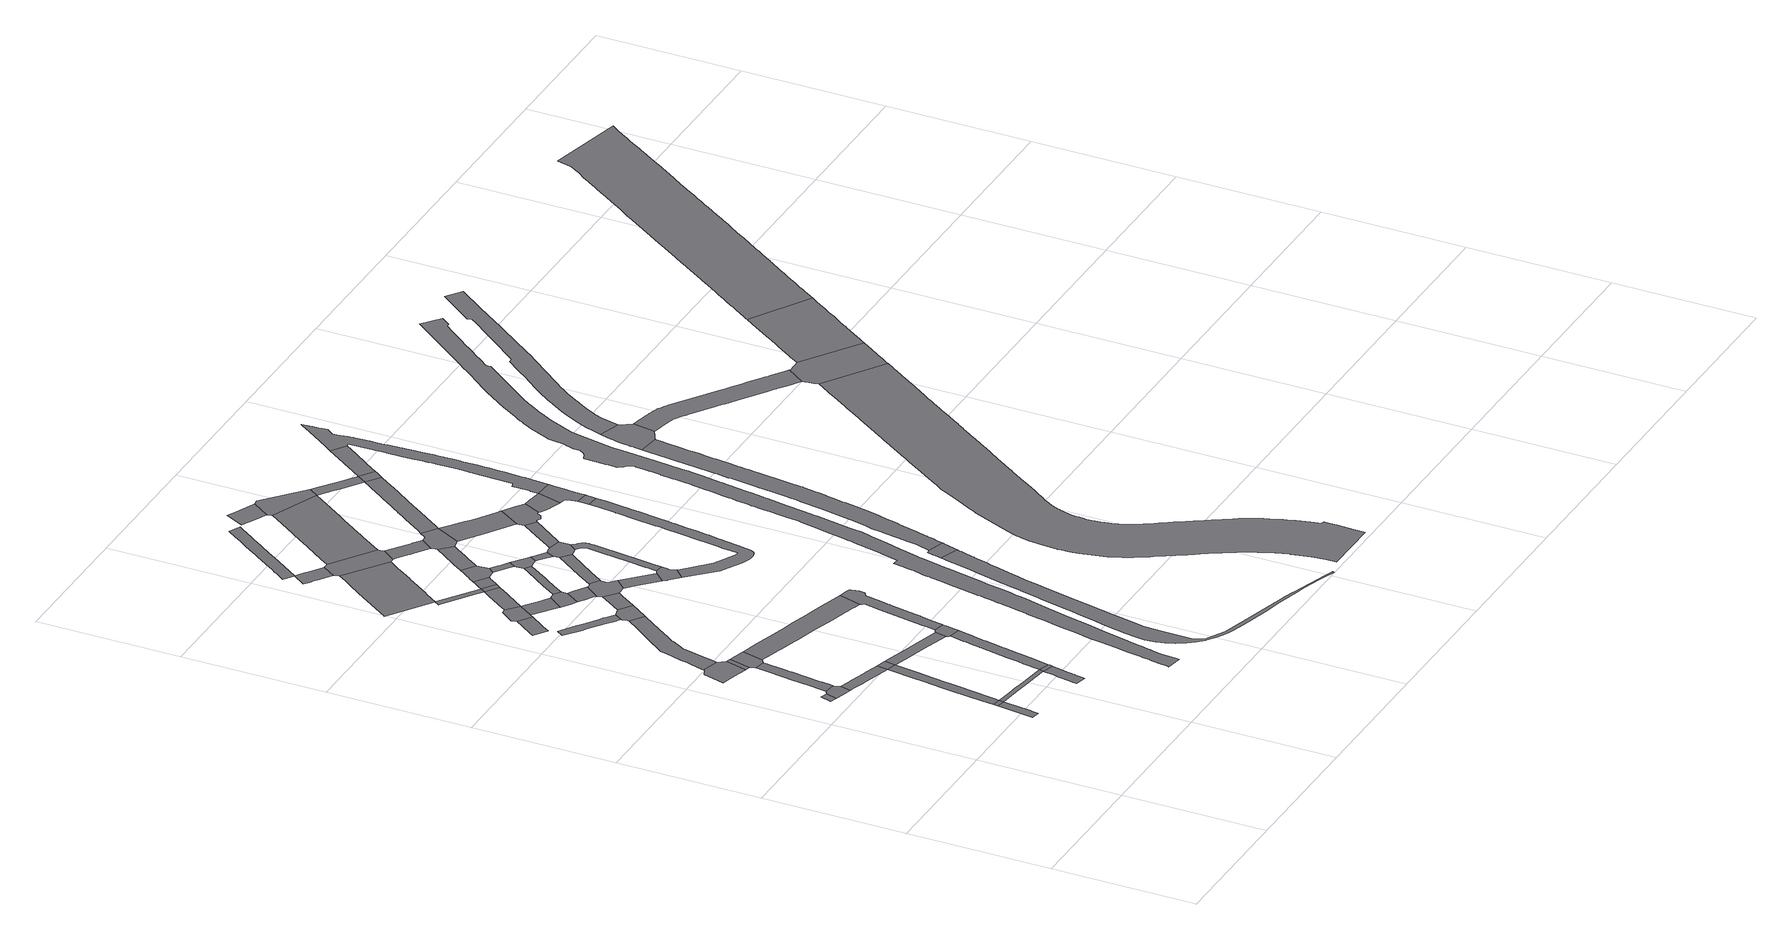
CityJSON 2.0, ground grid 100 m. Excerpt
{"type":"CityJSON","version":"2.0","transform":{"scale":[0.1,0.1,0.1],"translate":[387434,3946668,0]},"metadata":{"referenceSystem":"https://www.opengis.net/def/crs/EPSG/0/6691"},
"CityObjects":{
"road1":{"type":"Road","attributes":{"RoadStructureAttribute.sectionType":"1"},"geometry":[{"type":"MultiSurface","lod":"1","boundaries":[[[0,1,2,3,4]]]}]},
"road2":{"type":"Road","attributes":{"RoadStructureAttribute.sectionType":"1"},"geometry":[{"type":"MultiSurface","lod":"1","boundaries":[[[5,6,7,8,9,10,11,12,13]]]}]},
"road3":{"type":"Road","geometry":[{"type":"MultiSurface","lod":"1","boundaries":[[[14,4,3,15,16,17,18,19,20]]]}]},
"road4":{"type":"Road","geometry":[{"type":"MultiSurface","lod":"1","boundaries":[[[21,5,13,22]]]}]},
"road5":{"type":"Road","geometry":[{"type":"MultiSurface","lod":"1","boundaries":[[[23,24,25,26,27,28,29,30]]]}]},
"road6":{"type":"Road","attributes":{"RoadStructureAttribute.sectionType":"1"},"geometry":[{"type":"MultiSurface","lod":"1","boundaries":[[[31,32,33,34,35,36,37,38,39,40,41,42,14,20,43,44,45,46,47,48,49,50,51,52,53,54]]]}]},
"road7":{"type":"Road","attributes":{"RoadStructureAttribute.sectionType":"1"},"geometry":[{"type":"MultiSurface","lod":"1","boundaries":[[[55,56,57,58,59,60,17,16,61,62,63,64,65,66,67,68]]]}]},
"road8":{"type":"Road","attributes":{"RoadStructureAttribute.sectionType":"1"},"geometry":[{"type":"MultiSurface","lod":"1","boundaries":[[[67,69,70,71,72,73,74,75,76,21,22,77,78,79,80,81,82,83,84,85,86,87]]]}]},
"road9":{"type":"Road","attributes":{"RoadStructureAttribute.sectionType":"1"},"geometry":[{"type":"MultiSurface","lod":"1","boundaries":[[[88,29,28,89,90]]]}]},
"road10":{"type":"Road","attributes":{"RoadStructureAttribute.sectionType":"1"},"geometry":[{"type":"MultiSurface","lod":"1","boundaries":[[[91,92,93,94,95,22,13,96,97,98,99,100,101,102]]]}]},
"road11":{"type":"Road","geometry":[{"type":"MultiSurface","lod":"1","boundaries":[[[103,90,89,104,31,54,105,106]]]}]},
"road12":{"type":"Road","geometry":[{"type":"MultiSurface","lod":"1","boundaries":[[[107,68,67,87,108]]]}]},
"road13":{"type":"Road","attributes":{"RoadStructureAttribute.sectionType":"1"},"geometry":[{"type":"MultiSurface","lod":"1","boundaries":[[[101,109,110,111,112,113,114,115,116,117,118,119,120,121,122,123]]]}]},
"road14":{"type":"Road","attributes":{"RoadStructureAttribute.sectionType":"1"},"geometry":[{"type":"MultiSurface","lod":"1","boundaries":[[[124,125,126,127,128,129,130,131,132,133,134,23,30,135,136,137,138,139,140,141,142,143,144,145,146]]]}]},
"road15":{"type":"Road","geometry":[{"type":"MultiSurface","lod":"1","boundaries":[[[102,101,123,147,148]]]}]},
"road16":{"type":"Road","attributes":{"RoadStructureAttribute.sectionType":"1"},"geometry":[{"type":"MultiSurface","lod":"1","boundaries":[[[149,150,151,152,153,154,155,156,157]]]}]},
"road17":{"type":"Road","attributes":{"RoadStructureAttribute.sectionType":"1"},"geometry":[{"type":"MultiSurface","lod":"1","boundaries":[[[158,159,160,161,162,163,164,165,166,167,168,169,170,171,172]]]}]},
"road18":{"type":"Road","attributes":{"RoadStructureAttribute.sectionType":"1"},"geometry":[{"type":"MultiSurface","lod":"1","boundaries":[[[173,174,175,176,177,108,87,178,179,180,181,182,183,184]]]}]},
"road19":{"type":"Road","geometry":[{"type":"MultiSurface","lod":"1","boundaries":[[[185,186,187,188,149,157,189,190]]]}]},
"road20":{"type":"Road","attributes":{"RoadStructureAttribute.sectionType":"1"},"geometry":[{"type":"MultiSurface","lod":"1","boundaries":[[[191,192,193,194,195,196,197,198,199,200,201,202,203,102,148,204,205,206,207,208,209,210,211,212,213,214,215,216,217,218,219,220,221,222,223,224,225]]]}]},
"road21":{"type":"Road","attributes":{"RoadStructureAttribute.sectionType":"1"},"geometry":[{"type":"MultiSurface","lod":"1","boundaries":[[[226,227,228,229,230,231,232,233,234,235,236,237,106,105,238,239,240,241,242,243,244,245,246,247,248,249,250,251,252,253,254,255,256,257,258,259,260,261,262,263]]]}]},
"road22":{"type":"Road","attributes":{"RoadStructureAttribute.sectionType":"1"},"geometry":[{"type":"MultiSurface","lod":"1","boundaries":[[[264,265,266,267,190,189,268,269,270,271,272]]]}]},
"road23":{"type":"Road","geometry":[{"type":"MultiSurface","lod":"1","boundaries":[[[273,274,172,171,275,276,124,146,277,278]]]}]},
"road24":{"type":"Road","attributes":{"RoadStructureAttribute.sectionType":"1"},"geometry":[{"type":"MultiSurface","lod":"1","boundaries":[[[279,280,281,282,283,284,285]]]}]},
"road25":{"type":"Road","attributes":{"RoadStructureAttribute.sectionType":"1"},"geometry":[{"type":"MultiSurface","lod":"1","boundaries":[[[286,287,288,289,290,185,190,291,292,293]]]}]},
"road26":{"type":"Road","attributes":{"function":"2","RoadStructureAttribute.sectionType":"1"},"geometry":[{"type":"MultiSurface","lod":"1","boundaries":[[[294,295,296,297,298,299,300,301,280,302,303,304,305,306,307,308,309,310,311,312,313]]]}]},
"road27":{"type":"Road","geometry":[{"type":"MultiSurface","lod":"1","boundaries":[[[314,272,271,315,316,317,318,319]]]}]},
"road28":{"type":"Road","geometry":[{"type":"MultiSurface","lod":"1","boundaries":[[[320,321,322,184,183,323,191,225,324,325,326,327]]]}]},
"road29":{"type":"Road","attributes":{"RoadStructureAttribute.sectionType":"1"},"geometry":[{"type":"MultiSurface","lod":"1","boundaries":[[[328,329,273,278,330,331]]]}]},
"road30":{"type":"Road","attributes":{"RoadStructureAttribute.sectionType":"1"},"geometry":[{"type":"MultiSurface","lod":"1","boundaries":[[[332,333,334,335,336,337,338,339,340,341,342,343,344]]]}]},
"road31":{"type":"Road","geometry":[{"type":"MultiSurface","lod":"1","boundaries":[[[285,284,286,293,345]]]}]},
"road32":{"type":"Road","attributes":{"RoadStructureAttribute.sectionType":"1"},"geometry":[{"type":"MultiSurface","lod":"1","boundaries":[[[346,317,316,347,348,349,350]]]}]},
"road33":{"type":"Road","attributes":{"RoadStructureAttribute.sectionType":"1"},"geometry":[{"type":"MultiSurface","lod":"1","boundaries":[[[351,352,353,354,285,345,355,356,357]]]}]},
"road34":{"type":"Road","geometry":[{"type":"MultiSurface","lod":"1","boundaries":[[[358,359,360,350,349,328,331,361,362,363,364,365,366]]]}]},
"road35":{"type":"Road","attributes":{"RoadStructureAttribute.sectionType":"1"},"geometry":[{"type":"MultiSurface","lod":"1","boundaries":[[[367,368,369,370,371,372,373,374,375,376,377,378,379,380,381,382,383,384,385,386,387,388,389,390,391,392,393,394,395,396,397,398,399,400,401,402,403,404,263,262,405,406,407,408,409,410,411,412,413,320,327]]]}]},
"road36":{"type":"Road","attributes":{"RoadStructureAttribute.sectionType":"1"},"geometry":[{"type":"MultiSurface","lod":"1","boundaries":[[[414,415,416,417,418,314,319,419,420,421,422,423,424]]]}]},
"road37":{"type":"Road","geometry":[{"type":"MultiSurface","lod":"1","boundaries":[[[425,426,427,428,429,351,357,430,431,432]]]}]},
"road38":{"type":"Road","geometry":[{"type":"MultiSurface","lod":"1","boundaries":[[[433,344,343,434,294,313,435,436,437,438,439,440,441]]]}]},
"road39":{"type":"Road","attributes":{"RoadStructureAttribute.sectionType":"1"},"geometry":[{"type":"MultiSurface","lod":"1","boundaries":[[[442,443,444,445,446,447,448,449,450,451,452,453,454,455,456,336,457,458,459,460,461,462,463,464,465,466,467,468,469]]]}]},
"road40":{"type":"Road","attributes":{"RoadStructureAttribute.sectionType":"1"},"geometry":[{"type":"MultiSurface","lod":"1","boundaries":[[[470,471,362,361,472,473,474]]]}]},
"road41":{"type":"Road","attributes":{"RoadStructureAttribute.sectionType":"1"},"geometry":[{"type":"MultiSurface","lod":"1","boundaries":[[[475,476,477,478,431,430,479,480,481,482,483]]]}]},
"road42":{"type":"Road","attributes":{"RoadStructureAttribute.sectionType":"1"},"geometry":[{"type":"MultiSurface","lod":"1","boundaries":[[[484,485,486,358,366,487,488,489,490,491]]]}]},
"road43":{"type":"Road","geometry":[{"type":"MultiSurface","lod":"1","boundaries":[[[492,474,473,493,494,495,496,497,498,499,500]]]}]},
"road44":{"type":"Road","attributes":{"RoadStructureAttribute.sectionType":"1"},"geometry":[{"type":"MultiSurface","lod":"1","boundaries":[[[501,502,503,504,505,506,507,425,432,508,509,510,511,512,513]]]}]},
"road45":{"type":"Road","geometry":[{"type":"MultiSurface","lod":"1","boundaries":[[[514,483,482,414,424,515,516,517]]]}]},
"road46":{"type":"Road","attributes":{"RoadStructureAttribute.sectionType":"1"},"geometry":[{"type":"MultiSurface","lod":"1","boundaries":[[[518,519,520,521,522,523,438,437,524,525,526,527,528,529,530]]]}]},
"road47":{"type":"Road","attributes":{"RoadStructureAttribute.sectionType":"1"},"geometry":[{"type":"MultiSurface","lod":"1","boundaries":[[[531,532,517,516,533,534,535,536,537]]]}]},
"road48":{"type":"Road","attributes":{"RoadStructureAttribute.sectionType":"1"},"geometry":[{"type":"MultiSurface","lod":"1","boundaries":[[[538,539,540,541,542,543,544,545,546,547,548,549,550,551,552,553,554,555,556,557,558,559,560,561,492,500]]]}]},
"road49":{"type":"Road","geometry":[{"type":"MultiSurface","lod":"1","boundaries":[[[562,563,537,536,484,491,564,554,553,565,566]]]}]},
"road50":{"type":"Road","attributes":{"function":"2","RoadStructureAttribute.sectionType":"1"},"geometry":[{"type":"MultiSurface","lod":"1","boundaries":[[[567,568,569,570,571,572,573,574,441,440,575,576,577,578,579,580,581,582,583]]]}]},
"road51":{"type":"Road","geometry":[{"type":"MultiSurface","lod":"1","boundaries":[[[584,585,586,530,529,587,588,501,513,589,590]]]}]},
"road52":{"type":"Road","attributes":{"RoadStructureAttribute.sectionType":"1"},"geometry":[{"type":"MultiSurface","lod":"1","boundaries":[[[591,592,593,594,595,596,597,598,599,600,601,602]]]}]},
"road53":{"type":"Road","attributes":{"RoadStructureAttribute.sectionType":"1"},"geometry":[{"type":"MultiSurface","lod":"1","boundaries":[[[603,604,605,606,607,608,562,566,609,610,611,612]]]}]},
"road54":{"type":"Road","attributes":{"RoadStructureAttribute.sectionType":"1"},"geometry":[{"type":"MultiSurface","lod":"1","boundaries":[[[613,614,615,616,617,618,619,620,621,622,623,624,625,626,627,628,629,630,631,632,633,634,635,636,637,638,497,496,639,640,641,642,643,644,645,646,647,648,649,650,651,652,653,654,655,656,657,658,659,660,661,662,663,664,665,666,667,668,669,670,671,672,673,674,675,676,677,678]]]}]},
"road55":{"type":"Road","attributes":{"function":"3","RoadStructureAttribute.sectionType":"1"},"geometry":[{"type":"MultiSurface","lod":"1","boundaries":[[[679,680,681,682,683,684,685,686,687,688,689,690,691,692,693,694,695,696,697,698,699,700,701,702,703,704,705,706,707,708,709,710,711,712,713,714,715,716,717,718,719,720,721,722,723,724,725,726,727,728,729,730,731,732,733,734,735,736,737,738,739,740,741,742,743,744,745,746,747,748,749,750,751,752,753,754,755,756,757,758,759,760,761,762,763,764,765,766,767,768,769,770,771,772,773,774,775,776,777,778]]]}]},
"road56":{"type":"Road","attributes":{"RoadStructureAttribute.sectionType":"1"},"geometry":[{"type":"MultiSurface","lod":"1","boundaries":[[[779,780,781,782,783,784,785,590,589,786,787,788,789,790,791]]]}]},
"road57":{"type":"Road","geometry":[{"type":"MultiSurface","lod":"1","boundaries":[[[792,793,602,601,794,567,583,795]]]}]},
"road58":{"type":"Road","attributes":{"function":"3","RoadStructureAttribute.sectionType":"1"},"geometry":[{"type":"MultiSurface","lod":"1","boundaries":[[[796,797,798,799,800,679,778,801,802,803,804,805]]]}]},
"road59":{"type":"Road","attributes":{"RoadStructureAttribute.sectionType":"1"},"geometry":[{"type":"MultiSurface","lod":"1","boundaries":[[[806,807,808,809,810,811,812,813,814,815,816,817,818,819,820,821,584,590,822,823,824,825,826,827,828,829,830,831,832]]]}]},
"road60":{"type":"Road","geometry":[{"type":"MultiSurface","lod":"1","boundaries":[[[833,834,835,791,790,603,612,836,837,838,839,840,841,842,843]]]}]},
"road61":{"type":"Road","attributes":{"RoadStructureAttribute.sectionType":"1"},"geometry":[{"type":"MultiSurface","lod":"1","boundaries":[[[844,845,843,842,846,847,848,849,850,851,852,853,854]]]}]},
"road62":{"type":"Road","attributes":{"RoadStructureAttribute.sectionType":"1"},"geometry":[{"type":"MultiSurface","lod":"1","boundaries":[[[855,856,857,858,859,860,861,862,795,583,863,864,865,866,867,868,869,806,870]]]}]},
"road63":{"type":"Road","attributes":{"RoadStructureAttribute.sectionType":"7"},"geometry":[{"type":"MultiSurface","lod":"1","boundaries":[[[871,872,873,874,613,678,875,876,877]]]}]},
"road64":{"type":"Road","geometry":[{"type":"MultiSurface","lod":"1","boundaries":[[[854,853,878,879,880,881,871,877,882,883,884,885,886,887,888]]]}]},
"road65":{"type":"Road","geometry":[{"type":"MultiSurface","lod":"1","boundaries":[[[870,806,832,889,890]]]}]},
"road66":{"type":"Road","attributes":{"RoadStructureAttribute.sectionType":"1"},"geometry":[{"type":"MultiSurface","lod":"1","boundaries":[[[891,892,893,894,895,896,897,870,890,898,899,900,901]]]}]},
"road67":{"type":"Road","attributes":{"function":"3","RoadStructureAttribute.sectionType":"1"},"geometry":[{"type":"MultiSurface","lod":"1","boundaries":[[[902,903,904,905,906,907,908,909,910,911,912,913,914,915,916,917,918,919,920,921,922,923,924,925,926,927,928,929,930,931,932,933,934,935,936,937,938,796,805,939,940,941,942,943,944,945,946,947,948,949,950,951,952,953,954,955,956,957,958,959,960,961,962,963,964,965,966,967,968,969,970,971,972,973,974,975,976,977,978,979,980,981,982,983,984,985,986,987,988,989,990,991,992,993,994,995,996]]]}]},
"road68":{"type":"Road","geometry":[{"type":"MultiSurface","lod":"1","boundaries":[[[997,998,999,1000,1001,1002,1003,1004,1005,1006,1007,1008,1009,1010,1011,1012,1013,1014,1015,1016,1017,1018,1019,1020,1021,1022,1023,1024,1025,1026,1027,1028,1029,1030,1031,1032,1033,1034,1035,1036,1037,1038,1039,1040,1041,1042,1043,1044,1045,1046,1047,1048,1049,1050,1051,1052,1053,1054,1055,1056,1057,1058,1059,891,901,1060,1061,1062,1063,1064,1065,1066,1067,1068,1069,1070,1071,1072,1073,1074,1075,1076,1077,1078,1079,1080,1081,1082,1083,1084,1085,1086,1087,1088,1089,1090,1091,1092,1093,854,888]]]}]},
"road69":{"type":"Road","geometry":[{"type":"MultiSurface","lod":"1","boundaries":[[[1094,1095,1096,1097,1098,1099,1100,1101,1102,1103,1104,1105,1106,1107,1108,1109,1110,1111,1112,1113,1114,1115,1116,1117,1118,1119,1120,1121,1122,1123,1124,1125,1126,1127,1128,1129,1130,1131,1132,1133,1134,1135,1136,1137,1138,1139,1140,1141,1142,1143,1144,1145,1146,1147,1148,1149,1150,1151,1152,1153,1154,1155,1156,1157,1158,1159,1160,1161,1162,1163,1164,1165,1166,1167,1168,1169,1170,1171,1172,1173,1174,1175,1176,1177,1178,1179,1180,1181,1182,1183,1184,1185,1186,1187,1188,1189,1190,1191,1192,1193,1194,1195,1196,1197,1198,1199,1200,1201,1202,1203,1204,1205,1206,1207,1208,1209,1210,1211,1212,1213,1214,1215,1216,1217,1218,1219,1220,1221,1222,1223,1224,1225,1226,1227,1228,1229,1230,1231,1232,1233,1234,1235,1236,1237,1238,1239,1240,1241,1242,1243,1244,1245,1246,1247,1248,1249,1250,1251,1252,1253,1254,1255,1256,1257,1258,1259,1260,1261,1262,1263,1264,1265,1266,1267,1268,1269,1270,1271,1272,1273,1274,1275,1276,1277,1278,1279,1280,1281,1282,1283,1284,1285,1286,1287,1288,1289,1290,1291,1292,1293,1294,1295,1296,1297,1298,1299,1300,1301,1302,1303,1304,1305,1306,1307,1308,1309,1310,1311,1312,1313,1314,1315,1316,1317,1318,1319,1320,1321,1322,1323,1324,1325,1326,1327,1328,1329,1330,1331,1332,1333,1334,1335,1336,1337,1338,1339,1340,1341,1342,1343,1344,1345,1346,1347,1348,1349,1350,1351,1352,1353,1354,1355,1356,1357,1358,1359,1360,1361,1362,1363,1364,1365,1366,1367,1368,1369,1370,1371,1372,1373,1374,1375,1376,1377,1378,1379,1380,1381,1382]]]}]},
"road70":{"type":"Road","attributes":{"function":"1"},"geometry":[{"type":"MultiSurface","lod":"1","boundaries":[[[1383,1384,1385,1386,1387,1388,1389,1390,1391,1392,1393,1394,1395,1396,1397,1398,1399,1400,1401,1402,1403,1404,1405,1406,1407,1408,1409,1410,1411,1412,1413,1414,1415,1416,1417,1418,1419,1420,1421,1422,1423,1424,1425,1426,1427,1428,1429,1430,1431,1432,1433,1434,1435,1436,1437,1438,1439,1440,1441,1442,1443,1444,1445,1446,1447,1448,1449,1450,1451,1452,1453,1454,1455,1456,1457,1458,1459,1460,1461,1462,1463,1464,1465,1466,1467,1468,1469,1470,1471,1472,1473,1474,1475,1476,1477,1478,1479,1480,1481,1482,1483,1484,1485,1486,1487,1488,1489,1490,1491,1492,1493,1494,1495,1496,1497,1498,1499,1500,1501,1502,1503,1504,1505,1506,1507,1508,1509,1510,1511,1512,1513,1514,1515,1516,1517,1518,1519,1520,1521,1522,1523,1524,1525,1526,1527,1528,1529,1530,1531,1532,1533,1534,1535,1536,1537,1538,1539,1540,1541,1542,1543,1544,1545,1546,1547,1548,1549,1550,1551,1552,1553,1554,1555,1556,1557,1558,1559,1560,1561,1562,1563,1564,1565,1566,1567,1568,1569,1570,1571,1572,1573,1574,1575,1576,1577,1578,1579,1580,1581,1582,1583,1584,1585,1586,1587,1588,1589,1590,1591,1592,1593,1594,1595,1596,1597,1598,1599,1600,1601,1602,1603,1604,1605,1606,1607]]]}]},
"road71":{"type":"Road","geometry":[{"type":"MultiSurface","lod":"1","boundaries":[[[1608,1609,1610,1611,1612,1613,1614,1615,1616,1617,902,996,1618,1619,1620,1621,1622,1623,1624]]]}]},
"road72":{"type":"Road","attributes":{"RoadStructureAttribute.sectionType":"1"},"geometry":[{"type":"MultiSurface","lod":"1","boundaries":[[[1625,1626,1627,1628,1629,1630,1631,1632,1633,1634,1635,1636,1637,1638,1639,1640,1641,1642,1643,1644,1645,1646,1647,1648,1649,1650,1651,1652,1653,1654,1655,1656,1657,1622,1621,1658,1659,1660,1661,1662,1663,1664,1665,1666,1667,1668,1669,1670,1671,1672,1673,1674,1675,1676,1677,1678,1679,1680,1681,1682,1683,1684,1685,1686,1687,1688,1689,1690,1691]]]}]},
"road73":{"type":"Road","attributes":{"function":"3","RoadStructureAttribute.sectionType":"1"},"geometry":[{"type":"MultiSurface","lod":"1","boundaries":[[[1692,1693,1694,1695,1696,1697,1698,1699,1700,1701,1702,1703,1704,1705,1706,1707,1708,1709,1710,1711,1712,1713,1714,1715,1716,1717,1718,1719,1720,1721,1722,1723,1724,1725,1726,1727,1728,1729,1730,1731,1732,1733,1608,1624,1734,1735,1736,1737,1738,1739,1740,1741,1742,1743,1744,1745,1746,1747,1748,1749,1750,1751,1752,1753,1754,1755,1756,1757,1758,1759,1760,1761,1762,1763,1764,1765,1766,1767]]]}]},
"road74":{"type":"Road","geometry":[{"type":"MultiSurface","lod":"1","boundaries":[[[1768,1769,1770,1691,1690,1771,1772,1773,1774,1383,1607,1775,1776,1777,1778,1779,1780,1781,1782,1783,1784,1785,1786,1787]]]}]},
"road75":{"type":"Road","attributes":{"function":"1"},"geometry":[{"type":"MultiSurface","lod":"1","boundaries":[[[1788,1789,1790,1791,1792,1793,1794,1795,1796,1797,1798,1799,1800,1801,1787,1786,1802,1803,1804,1805,1806,1807,1808,1809,1810,1811,1812,1813,1814,1815,1816,1817,1818,1819,1820,1821,1822,1823,1824]]]}]},
"road76":{"type":"Road","attributes":{"function":"1"},"geometry":[{"type":"MultiSurface","lod":"1","boundaries":[[[1825,1826,1827,1828,1829,1830,1831,1832,1833,1834,1835,1836,1837,1838,1839,1840,1841,1842,1843,1844,1845,1846,1847,1848,1849,1850,1851,1852,1853,1854,1855,1856,1857,1858,1859,1860,1861,1862,1863,1864,1865,1866,1867,1868,1869,1870,1871,1872,1873,1788,1824,1874,1875,1876,1877,1878,1879,1880,1881,1882,1883,1884,1885,1886,1887,1888,1889,1890,1891,1892,1893,1894,1895,1896,1897,1898,1899,1900,1901,1902,1903,1904,1905,1906,1907,1908,1909,1910,1911,1912,1913,1914,1915,1916,1917,1918,1919,1920,1921,1922,1923,1924,1925,1926,1927,1928,1929,1930,1931,1932,1933,1934,1935,1936,1937,1938,1939,1940,1941,1942,1943,1944,1945,1946,1947,1948,1949,1950]]]}]}
},
"vertices":[
[333,2191,0],[285,2205,0],[262,2128,0],[312,2114,0],[334,2191,0],
[662,1167,0],[645,1035,0],[630,915,0],[690,907,0],[696,951,0],[698,964,0],[704,1010,0],[707,1035,0],[725,1161,0],
[362,2208,0],[367,2098,0],[435,2079,0],[457,2154,0],[453,2160,0],[439,2180,0],[441,2198,0],
[666,1200,0],[729,1192,0],
[269,3008,0],[267,3000,0],[218,2979,0],[178,2830,0],[285,2801,0],[384,2775,0],[424,2925,0],[389,2976,0],
[432,2726,0],[429,2698,0],[424,2665,0],[404,2514,0],[398,2473,0],[396,2453,0],[391,2417,0],[376,2312,0],[370,2271,0],[368,2251,0],[366,2237,0],[363,2215,0],[445,2226,0],[452,2283,0],[453,2290,0],[468,2408,0],[481,2504,0],[482,2514,0],[485,2539,0],[493,2595,0],[503,2675,0],[504,2684,0],[506,2697,0],[508,2715,0],
[750,2068,0],[692,2085,0],[654,2096,0],[617,2107,0],[550,2127,0],[522,2135,0],[473,2068,0],[490,2063,0],[540,2048,0],[549,2045,0],[556,2043,0],[579,2036,0],[768,1980,0],[778,2059,0],
[762,1937,0],[745,1807,0],[731,1694,0],[728,1674,0],[711,1545,0],[686,1355,0],[680,1309,0],[677,1285,0],[737,1245,0],[745,1300,0],[753,1354,0],[777,1525,0],[792,1629,0],[793,1636,0],[802,1693,0],[802,1695,0],[817,1797,0],[823,1842,0],[841,1965,0],
[439,2921,0],[417,2766,0],[458,2916,0],
[1150,1136,0],[1001,1155,0],[959,1160,0],[914,1167,0],[839,1177,0],[839,1146,0],[910,1136,0],[933,1133,0],[979,1127,0],[1152,1104,0],[1170,1102,0],[1179,1132,0],
[559,2889,0],[434,2737,0],[537,2735,0],[577,2884,0],
[849,2039,0],[854,2038,0],
[1155,1021,0],[1149,990,0],[1133,901,0],[1128,875,0],[1123,848,0],[1201,832,0],[1204,849,0],[1207,863,0],[1211,885,0],[1216,908,0],[1216,909,0],[1217,915,0],[1232,988,0],[1237,1015,0],[1249,1074,0],
[612,3686,0],[588,3654,0],[568,3628,0],[463,3487,0],[359,3348,0],[343,3289,0],[336,3262,0],[316,3185,0],[304,3140,0],[296,3108,0],[272,3020,0],[398,3018,0],[412,3082,0],[441,3211,0],[446,3234,0],[470,3277,0],[499,3330,0],[504,3341,0],[516,3357,0],[539,3389,0],[566,3427,0],[642,3536,0],[703,3621,0],
[1254,1100,0],[1255,1106,0],
[301,4310,0],[262,4253,0],[210,4178,0],[190,4150,0],[280,4087,0],[319,4142,0],[353,4190,0],[370,4216,0],[392,4246,0],
[576,3842,0],[571,3846,0],[548,3861,0],[456,3925,0],[421,3949,0],[418,3951,0],[319,4019,0],[302,4031,0],[267,3983,0],[382,3898,0],[403,3883,0],[509,3807,0],[570,3763,0],[602,3740,0],[643,3795,0],
[1172,1949,0],[1144,1957,0],[1096,1970,0],[992,1999,0],[873,2033,0],[848,1962,0],[971,1926,0],[1038,1907,0],[1139,1877,0],[1197,1860,0],[1295,1831,0],[1307,1911,0],
[396,4441,0],[364,4438,0],[362,4439,0],[294,4346,0],[409,4271,0],[480,4371,0],
[1308,1808,0],[1288,1706,0],[1285,1688,0],[1274,1635,0],[1266,1591,0],[1265,1588,0],[1265,1587,0],[1265,1585,0],[1262,1571,0],[1224,1373,0],[1220,1349,0],[1209,1293,0],[1201,1251,0],[1266,1161,0],[1276,1212,0],[1282,1240,0],[1294,1304,0],[1296,1311,0],[1301,1336,0],[1305,1357,0],[1306,1365,0],[1322,1445,0],[1323,1447,0],[1334,1504,0],[1341,1536,0],[1351,1586,0],[1353,1601,0],[1357,1620,0],[1369,1679,0],[1372,1693,0],[1379,1733,0],[1380,1739,0],[1381,1745,0],[1384,1755,0],[1391,1792,0],
[1407,2659,0],[1393,2663,0],[1377,2668,0],[1325,2681,0],[1218,2711,0],[1193,2717,0],[1157,2727,0],[1036,2760,0],[945,2784,0],[858,2808,0],[777,2830,0],[704,2849,0],[557,2729,0],[582,2722,0],[656,2701,0],[679,2695,0],[714,2685,0],[808,2658,0],[822,2654,0],[856,2644,0],[971,2612,0],[994,2605,0],[1048,2590,0],[1049,2589,0],[1063,2585,0],[1148,2561,0],[1155,2559,0],[1172,2554,0],[1240,2535,0],[1259,2530,0],[1285,2522,0],[1292,2521,0],[1304,2517,0],[1349,2504,0],[1371,2498,0],[1392,2492,0],[1417,2485,0],[1463,2644,0],
[576,4301,0],[541,4326,0],[509,4350,0],[499,4357,0],[434,4252,0],[443,4245,0],[559,4156,0],[574,4146,0],[652,4246,0],
[703,3811,0],[671,3802,0],[603,3732,0],[610,3696,0],[754,3694,0],[792,3748,0],
[304,4868,0],[298,4872,0],[275,4839,0],[282,4834,0],[508,4677,0],[542,4653,0],[565,4686,0],
[543,4652,0],[533,4639,0],[505,4599,0],[445,4514,0],[438,4503,0],[566,4496,0],[579,4513,0],[632,4588,0],
[328,5545,0],[287,5486,0],[282,5479,0],[246,5429,0],[196,5357,0],[188,5346,0],[3,5082,0],[2,5080,0],[300,4874,0],[360,4960,0],[364,4967,0],[369,4974,0],[485,5139,0],[486,5141,0],[536,5213,0],[570,5261,0],[591,5291,0],[597,5300,0],[616,5327,0],[622,5335,0],
[699,4254,0],[647,4098,0],[680,4077,0],[748,4181,0],[747,4208,0],[746,4222,0],
[1337,1927,0],[1331,1923,0],[1325,1921,0],[1304,1814,0],[1399,1836,0],[1401,1844,0],[1409,1886,0],[1414,1912,0],
[807,3964,0],[761,3896,0],[871,3859,0],[896,3894,0],
[361,5691,0],[291,5741,0],[277,5751,0],[243,5775,0],[209,5800,0],[140,5706,0],[177,5681,0],[186,5674,0],[192,5670,0],[200,5665,0],[237,5640,0],[317,5585,0],[380,5678,0],
[656,4621,0],
[792,4153,0],[725,4047,0],[777,4014,0],[796,4001,0],[874,4102,0],
[621,4765,0],[605,4742,0],[581,4708,0],[569,4691,0],[693,4675,0],[695,4677,0],[712,4701,0],
[910,4108,0],[903,4099,0],[882,4097,0],[956,3896,0],[1026,3967,0],[982,4011,0],[976,4017,0],[979,4059,0],[980,4066,0],
[1416,1919,0],[1420,1941,0],[1436,2022,0],[1442,2051,0],[1449,2081,0],[1450,2087,0],[1455,2118,0],[1457,2129,0],[1490,2306,0],[1492,2319,0],[1493,2324,0],[1494,2327,0],[1497,2341,0],[1508,2400,0],[1510,2412,0],[1518,2451,0],[1519,2459,0],[1520,2462,0],[1526,2493,0],[1529,2498,0],[1531,2501,0],[1537,2507,0],[1544,2511,0],[1551,2515,0],[1555,2516,0],[1557,2516,0],[1560,2517,0],[1562,2560,0],[1562,2564,0],[1562,2566,0],[1560,2571,0],[1559,2573,0],[1557,2584,0],[1556,2590,0],[1550,2614,0],[1548,2621,0],[1530,2626,0],[1520,2629,0],[1424,2473,0],[1431,2460,0],[1422,2408,0],[1413,2354,0],[1396,2260,0],[1355,2033,0],[1354,2024,0],[1349,1994,0],[1338,1934,0],
[910,4554,0],[878,4509,0],[822,4429,0],[769,4354,0],[726,4293,0],[772,4260,0],[800,4301,0],[836,4353,0],[867,4397,0],[877,4412,0],[954,4523,0],
[714,4897,0],[691,4864,0],[667,4829,0],[657,4815,0],[652,4808,0],[778,4707,0],[816,4749,0],[805,4834,0],
[383,5678,0],[322,5569,0],[626,5336,0],[644,5337,0],[656,5338,0],[724,5431,0],[722,5443,0],[719,5472,0],[421,5677,0],
[524,6403,0],[479,6337,0],[441,6282,0],[404,6229,0],[376,6189,0],[334,6128,0],[320,6107,0],[292,6067,0],[259,6020,0],[217,5959,0],[216,5957,0],[195,5928,0],[190,5921,0],[184,5912,0],[137,5846,0],[286,5911,0],[316,5955,0],[361,6018,0],[361,6019,0],[368,6029,0],[397,6070,0],[446,6141,0],[459,6161,0],[463,6165,0],[513,6237,0],[558,6302,0],[581,6336,0],[600,6364,0],
[1170,3825,0],[1081,3913,0],[1011,3841,0],[1140,3714,0],[1211,3785,0],
[924,4672,0],[897,4691,0],[881,4703,0],[865,4714,0],[828,4673,0],[860,4651,0],[880,4637,0],[903,4621,0],[935,4665,0],
[1127,4414,0],[1082,4350,0],[982,4210,0],[1049,4162,0],[1176,4338,0],[1184,4349,0],[1187,4353,0],[1191,4359,0],
[1238,3800,0],[1165,3689,0],[1167,3687,0],[1169,3686,0],[1232,3623,0],[1302,3694,0],[1289,3742,0],[1291,3755,0],[1295,3793,0],
[886,5140,0],[834,5067,0],[822,5050,0],[785,4999,0],[784,4997,0],[758,4959,0],[746,4941,0],[815,4848,0],[867,4922,0],[884,4946,0],[924,5003,0],[930,5012,0],[966,5062,0],
[1037,4591,0],[957,4526,0],[1022,4534,0],[1055,4579,0],
[888,5313,0],[877,5321,0],[865,5329,0],[854,5337,0],[842,5346,0],[823,5359,0],[679,5322,0],[733,5285,0],[758,5268,0],[784,5250,0],[837,5213,0],[878,5185,0],[946,5271,0],
[1078,4562,0],[1066,4571,0],[1033,4525,0],[1038,4521,0],[1053,4509,0],[1119,4457,0],[1148,4512,0],
[1299,3825,0],[1305,3866,0],[1306,3874,0],[1322,4007,0],[1328,4052,0],[1357,4289,0],[1360,4319,0],[1360,4324,0],[1356,4347,0],[1355,4351,0],[1352,4357,0],[1345,4368,0],[1330,4384,0],[1323,4391,0],[1303,4413,0],[1297,4420,0],[1258,4372,0],[1289,4344,0],[1300,4324,0],[1303,4303,0],[1290,4204,0],[1265,4008,0],[1249,3881,0],[1248,3873,0],
[1208,4521,0],[1178,4517,0],[1213,4363,0],[1297,4427,0],[1296,4504,0],
[817,6242,0],[714,6095,0],[668,6029,0],[658,6015,0],[595,5926,0],[562,5879,0],[463,5737,0],[421,5678,0],[800,5592,0],[824,5626,0],[843,5654,0],[856,5673,0],[893,5725,0],[962,5823,0],[989,5862,0],[1092,6010,0],[1159,6105,0],
[1020,5320,0],[987,5274,0],[952,5271,0],[886,5152,0],[888,5143,0],[1026,5074,0],[1120,5249,0],
[888,6408,0],[733,6479,0],[731,6480,0],[713,6488,0],[694,6499,0],[627,6365,0],[654,6353,0],[671,6345,0],[693,6334,0],[772,6296,0],[806,6280,0],[896,6404,0],
[1386,4782,0],[1378,4771,0],[1307,4667,0],[1275,4620,0],[1256,4591,0],[1223,4544,0],[1316,4530,0],[1352,4580,0],[1414,4666,0],[1460,4729,0],
[1792,4531,0],[1787,4458,0],[1773,4345,0],[1773,4342,0],[1773,4340,0],[1772,4332,0],[1756,4203,0],[1737,4046,0],[1733,4014,0],[1727,3965,0],[1714,3874,0],[1703,3796,0],[1702,3790,0],[1701,3779,0],[1680,3630,0],[1675,3597,0],[1670,3549,0],[1663,3487,0],[1659,3442,0],[1628,3442,0],[1618,3448,0],[1521,3500,0],[1472,3526,0],[1467,3532,0],[1394,3603,0],[1309,3687,0],[1327,3529,0],[1412,3445,0],[1465,3416,0],[1558,3366,0],[1572,3359,0],[1580,3354,0],[1581,3354,0],[1599,3349,0],[1618,3345,0],[1637,3342,0],[1657,3341,0],[1676,3343,0],[1693,3349,0],[1695,3349,0],[1710,3362,0],[1719,3380,0],[1724,3399,0],[1730,3432,0],[1732,3442,0],[1751,3557,0],[1755,3580,0],[1757,3597,0],[1764,3636,0],[1775,3701,0],[1775,3705,0],[1779,3729,0],[1781,3746,0],[1787,3790,0],[1797,3863,0],[1810,3955,0],[1811,3960,0],[1811,3962,0],[1817,4001,0],[1829,4090,0],[1845,4211,0],[1854,4281,0],[1855,4289,0],[1864,4359,0],[1876,4459,0],[1881,4525,0],
[2149,2279,0],[2134,2215,0],[2126,2183,0],[2101,2076,0],[2073,1958,0],[2068,1938,0],[2047,1846,0],[2038,1809,0],[2035,1799,0],[2003,1661,0],[2002,1659,0],[2002,1657,0],[1969,1520,0],[1963,1494,0],[1922,1321,0],[1908,1260,0],[1896,1208,0],[1863,1070,0],[1851,1021,0],[1826,913,0],[1809,843,0],[1796,768,0],[1795,734,0],[1793,702,0],[1795,682,0],[1800,630,0],[1800,626,0],[1807,596,0],[1812,571,0],[1836,512,0],[1868,451,0],[1907,402,0],[1951,360,0],[1957,354,0],[2019,309,0],[2020,309,0],[2078,281,0],[2095,273,0],[2128,261,0],[2190,240,0],[2300,212,0],[2427,180,0],[2539,152,0],[2568,145,0],[2726,105,0],[2801,86,0],[2931,46,0],[3014,17,0],[3021,15,0],[3025,13,0],[3042,8,0],[3050,4,0],[3054,15,0],[3025,25,0],[3014,28,0],[2997,34,0],[2726,124,0],[2715,128,0],[2653,148,0],[2590,165,0],[2427,208,0],[2322,236,0],[2128,288,0],[2096,297,0],[2090,300,0],[1983,360,0],[1965,369,0],[1928,438,0],[1929,506,0],[1932,647,0],[1935,779,0],[1954,866,0],[1987,1019,0],[1991,1039,0],[2018,1164,0],[2048,1302,0],[2077,1435,0],[2092,1507,0],[2107,1572,0],[2117,1618,0],[2125,1658,0],[2126,1659,0],[2129,1671,0],[2139,1708,0],[2146,1735,0],[2153,1759,0],[2161,1789,0],[2174,1836,0],[2181,1864,0],[2195,1914,0],[2209,1964,0],[2219,2002,0],[2235,2060,0],[2243,2091,0],[2246,2100,0],[2250,2116,0],[2266,2174,0],[2273,2200,0],[2277,2217,0],[2281,2231,0],
[1456,5005,0],[1317,5095,0],[1314,5097,0],[1294,5113,0],[1269,5133,0],[1246,5151,0],[1187,5197,0],[1121,5009,0],[1161,4982,0],[1164,4980,0],[1184,4967,0],[1381,4833,0],[1481,4989,0],
[936,6411,0],[901,6405,0],[816,6245,0],[1205,6171,0],
[2201,2386,0],[2174,2384,0],[2163,2339,0],[2160,2326,0],[2152,2291,0],[2285,2230,0],[2305,2301,0],[2309,2317,0],[2312,2328,0],[2318,2348,0],
[1436,5907,0],[1400,5856,0],[1388,5839,0],[1321,5743,0],[1320,5741,0],[1319,5741,0],[1301,5715,0],[1267,5668,0],[1242,5633,0],[1223,5605,0],[1192,5562,0],[1191,5561,0],[1161,5518,0],[1135,5483,0],[1099,5431,0],[1041,5350,0],[1128,5258,0],[1188,5344,0],[1190,5347,0],[1196,5356,0],[1217,5385,0],[1341,5562,0],[1414,5666,0],[1471,5747,0],[1493,5779,0],[1499,5787,0],[1535,5838,0],
[1583,4923,0],[1572,4931,0],[1484,4987,0],[1470,4743,0],[1481,4736,0],[1500,4724,0],[1519,4733,0],[1534,4741,0],[1556,4776,0],[1567,4770,0],[1629,4894,0],
[1734,4880,0],[1676,4888,0],[1581,4763,0],[1618,4745,0],[1652,4731,0],[1658,4729,0],[1664,4726,0],[1673,4723,0],[1681,4720,0],[1734,4705,0],[1782,4874,0],
[1473,5980,0],[1437,6006,0],[1421,6017,0],[1358,6062,0],[1311,6095,0],[1292,6109,0],[1279,6118,0],[1257,6134,0],[1188,6085,0],[1197,6078,0],[1233,6053,0],[1236,6050,0],[1297,6007,0],[1317,5993,0],[1419,5920,0],[1482,5973,0],
[1798,4609,0],[1795,4567,0],[1795,4559,0],[1794,4556,0],[1884,4569,0],[1885,4583,0],[1886,4603,0],
[1762,4697,0],[1775,4693,0],[1781,4691,0],[1789,4651,0],[1889,4646,0],[1890,4660,0],[1891,4675,0],[1896,4733,0],[1897,4755,0],[1902,4821,0],[1905,4865,0],
[1568,5886,0],[1581,5904,0],
[1690,6268,0],[1628,6180,0],[1549,6068,0],[1529,6039,0],[1505,6005,0],[1500,5998,0],[1496,5992,0],[1647,5999,0],[1651,6003,0],[1726,6110,0],[1789,6198,0],
[2541,4529,0],[2534,4472,0],[2518,4333,0],[2512,4289,0],[2502,4198,0],[2500,4189,0],[2496,4150,0],[2477,3993,0],[2477,3991,0],[2476,3988,0],[2465,3897,0],[2463,3874,0],[2447,3741,0],[2440,3687,0],[2439,3679,0],[2435,3641,0],[2425,3562,0],[2413,3462,0],[2412,3454,0],[2402,3397,0],[2395,3360,0],[2368,3207,0],[2352,3117,0],[2329,2995,0],[2322,2954,0],[2300,2869,0],[2287,2819,0],[2285,2808,0],[2277,2760,0],[2269,2710,0],[2257,2635,0],[2256,2626,0],[2244,2556,0],[2235,2509,0],[2232,2488,0],[2218,2439,0],[2212,2419,0],[2330,2392,0],[2341,2429,0],[2350,2464,0],[2352,2472,0],[2353,2475,0],[2354,2482,0],[2374,2559,0],[2380,2580,0],[2382,2589,0],[2409,2691,0],[2415,2714,0],[2425,2753,0],[2430,2774,0],[2445,2829,0],[2450,2848,0],[2454,2864,0],[2469,2921,0],[2469,2924,0],[2472,2941,0],[2482,2993,0],[2486,3019,0],[2503,3112,0],[2504,3115,0],[2506,3131,0],[2518,3195,0],[2526,3242,0],[2531,3266,0],[2540,3317,0],[2543,3333,0],[2560,3427,0],[2561,3431,0],[2561,3437,0],[2575,3552,0],[2579,3585,0],[2586,3641,0],[2590,3675,0],[2595,3719,0],[2600,3763,0],[2602,3779,0],[2609,3831,0],[2609,3833,0],[2610,3846,0],[2615,3887,0],[2616,3894,0],[2625,3966,0],[2627,3987,0],[2629,4000,0],[2637,4069,0],[2638,4076,0],[2646,4140,0],[2652,4190,0],[2656,4224,0],[2659,4255,0],[2662,4279,0],[2669,4331,0],[2681,4434,0],[2684,4463,0],[2690,4511,0],
[1905,4868,0],[1908,4915,0],[1909,4918,0],[1910,4940,0],[1914,4981,0],[1916,5013,0],[1917,5036,0],[1918,5057,0],[1922,5158,0],[1922,5166,0],[1925,5239,0],[1925,5242,0],[1927,5287,0],[1927,5319,0],[1927,5322,0],[1927,5368,0],[1927,5400,0],[1927,5403,0],[1926,5478,0],[1926,5485,0],[1926,5540,0],[1926,5591,0],[1926,5603,0],[1925,5624,0],[1925,5673,0],[1925,5675,0],[1923,5711,0],[1921,5746,0],[1918,5803,0],[1917,5820,0],[1917,5823,0],[1914,5866,0],[1914,5879,0],[1914,5880,0],[1914,5882,0],[1908,5976,0],[1906,6019,0],[1905,6032,0],[1905,6046,0],[1903,6097,0],[1902,6120,0],[1902,6133,0],[1900,6201,0],[1899,6209,0],[1898,6215,0],[1894,6244,0],[1887,6296,0],[1881,6333,0],[1881,6335,0],[1881,6345,0],[1888,6355,0],[1900,6373,0],[1916,6395,0],[1913,6434,0],[1912,6457,0],[1909,6498,0],[1904,6572,0],[1895,6559,0],[1867,6519,0],[1846,6489,0],[1801,6426,0],[1768,6379,0],[1720,6311,0],[1812,6204,0],[1814,6117,0],[1816,6025,0],[1817,6016,0],[1818,5979,0],[1818,5964,0],[1819,5939,0],[1821,5841,0],[1823,5766,0],[1825,5694,0],[1826,5657,0],[1827,5632,0],[1828,5594,0],[1828,5591,0],[1829,5564,0],[1830,5514,0],[1831,5471,0],[1831,5467,0],[1829,5389,0],[1828,5368,0],[1828,5365,0],[1827,5326,0],[1825,5289,0],[1824,5259,0],[1822,5195,0],[1821,5167,0],[1819,5101,0],[1818,5070,0],[1802,5065,0],[1786,5060,0],[1785,5002,0],[1785,5001,0],[1784,4942,0],[1783,4929,0],
[3335,6445,0],[3199,6266,0],[3198,6266,0],[3198,6265,0],[3193,6259,0],[3146,6197,0],[3110,6150,0],[3098,6134,0],[3095,6130,0],[3073,6102,0],[3058,6083,0],[3027,6042,0],[2996,6001,0],[2973,5972,0],[2935,5922,0],[2913,5894,0],[2793,5745,0],[2754,5696,0],[2722,5650,0],[2633,5523,0],[2624,5510,0],[2567,5417,0],[2552,5393,0],[2535,5365,0],[2529,5354,0],[2516,5333,0],[2488,5284,0],[2477,5266,0],[2421,5137,0],[2410,5111,0],[2400,5045,0],[2393,4997,0],[2384,4968,0],[2378,4949,0],[2375,4940,0],[2372,4931,0],[2367,4915,0],[2368,4884,0],[2369,4871,0],[2342,4836,0],[2341,4835,0],[2340,4834,0],[2338,4831,0],[2332,4828,0],[2289,4811,0],[2288,4800,0],[2284,4666,0],[2283,4656,0],[2283,4653,0],[2283,4648,0],[2281,4594,0],[2281,4575,0],[2304,4541,0],[2311,4532,0],[2331,4503,0],[2339,4492,0],[2337,4477,0],[2337,4475,0],[2337,4473,0],[2329,4411,0],[2324,4368,0],[2322,4350,0],[2315,4296,0],[2315,4295,0],[2315,4291,0],[2304,4200,0],[2303,4193,0],[2294,4116,0],[2288,4068,0],[2285,4051,0],[2277,3997,0],[2272,3966,0],[2265,3919,0],[2258,3878,0],[2255,3858,0],[2250,3828,0],[2244,3785,0],[2241,3767,0],[2234,3724,0],[2231,3708,0],[2221,3639,0],[2219,3625,0],[2218,3616,0],[2215,3598,0],[2210,3557,0],[2206,3526,0],[2201,3485,0],[2193,3422,0],[2185,3357,0],[2180,3319,0],[2175,3282,0],[2173,3271,0],[2168,3248,0],[2149,3157,0],[2137,3098,0],[2129,3061,0],[2116,2998,0],[2108,2959,0],[2095,2899,0],[2094,2893,0],[2091,2878,0],[2086,2859,0],[2076,2815,0],[2064,2761,0],[2062,2755,0],[2057,2733,0],[2044,2675,0],[2036,2638,0],[2030,2612,0],[2018,2562,0],[2017,2557,0],[2008,2519,0],[2006,2509,0],[1973,2513,0],[1964,2514,0],[1961,2515,0],[1961,2513,0],[1951,2450,0],[1949,2441,0],[1944,2413,0],[1939,2379,0],[1938,2376,0],[1933,2356,0],[1921,2312,0],[1915,2290,0],[1911,2269,0],[1906,2240,0],[1902,2224,0],[1891,2161,0],[1891,2160,0],[1876,2084,0],[1873,2066,0],[1861,2001,0],[1848,1931,0],[1846,1923,0],[1846,1920,0],[1837,1871,0],[1834,1855,0],[1827,1820,0],[1819,1774,0],[1808,1719,0],[1808,1715,0],[1797,1666,0],[1792,1643,0],[1774,1557,0],[1763,1503,0],[1763,1502,0],[1762,1501,0],[1743,1410,0],[1734,1365,0],[1727,1336,0],[1716,1283,0],[1708,1244,0],[1699,1202,0],[1688,1150,0],[1686,1139,0],[1672,1072,0],[1670,1063,0],[1660,1017,0],[1656,999,0],[1654,983,0],[1646,938,0],[1635,876,0],[1628,834,0],[1626,824,0],[1617,767,0],[1608,715,0],[1593,625,0],[1592,624,0],[1592,623,0],[1584,572,0],[1580,549,0],[1569,484,0],[1561,438,0],[1558,423,0],[1666,404,0],[1669,437,0],[1677,537,0],[1687,579,0],[1694,614,0],[1696,623,0],[1700,639,0],[1712,691,0],[1715,708,0],[1734,792,0],[1779,993,0],[1786,1022,0],[1806,1103,0],[1844,1261,0],[1888,1440,0],[1894,1466,0],[1907,1520,0],[1925,1591,0],[1938,1645,0],[1942,1668,0],[1951,1707,0],[1970,1800,0],[1985,1873,0],[1997,1929,0],[2012,1998,0],[2040,2135,0],[2041,2142,0],[2042,2145,0],[2062,2238,0],[2065,2254,0],[2069,2272,0],[2085,2350,0],[2089,2370,0],[2096,2403,0],[2103,2429,0],[2132,2537,0],[2133,2539,0],[2138,2558,0],[2169,2671,0],[2172,2682,0],[2199,2784,0],[2204,2801,0],[2221,2862,0],[2233,2931,0],[2244,2996,0],[2277,3186,0],[2278,3194,0],[2279,3198,0],[2279,3200,0],[2281,3213,0],[2296,3297,0],[2316,3427,0],[2332,3527,0],[2339,3569,0],[2341,3585,0],[2344,3603,0],[2358,3695,0],[2363,3723,0],[2392,3911,0],[2393,3914,0],[2393,3916,0],[2407,4007,0],[2416,4062,0],[2425,4118,0],[2429,4158,0],[2432,4185,0],[2434,4210,0],[2444,4302,0],[2447,4334,0],[2449,4349,0],[2450,4360,0],[2453,4391,0],[2480,4650,0],[2480,4653,0],[2480,4654,0],[2487,4722,0],[2543,4993,0],[2551,5030,0],[2583,5103,0],[2621,5187,0],[2640,5228,0],[2658,5261,0],[2689,5319,0],[2697,5331,0],[2739,5400,0],[2742,5404,0],[2793,5477,0],[2797,5483,0],[2834,5532,0],[2879,5590,0],[2924,5648,0],[3022,5776,0],[3040,5799,0],[3055,5820,0],[3053,5826,0],[3052,5828,0],[3053,5850,0],[3053,5852,0],[3054,5853,0],[3095,5906,0],[3117,5934,0],[3119,5937,0],[3189,6027,0],[3196,6036,0],[3233,6084,0],[3256,6113,0],[3338,6217,0],[3386,6279,0],[3386,6280,0],[3388,6281,0],[3390,6281,0],[3408,6281,0],[3416,6291,0],[3460,6346,0],
[3747,3890,0],[3684,3796,0],[3670,3775,0],[3661,3763,0],[3639,3729,0],[3568,3623,0],[3557,3607,0],[3498,3519,0],[3473,3482,0],[3466,3472,0],[3366,3323,0],[3364,3320,0],[3361,3316,0],[3318,3251,0],[3304,3230,0],[3262,3169,0],[3260,3165,0],[3258,3163,0],[3161,3017,0],[3155,3009,0],[3146,2995,0],[3139,2986,0],[3129,2970,0],[3068,2880,0],[3045,2845,0],[2972,2736,0],[2957,2713,0],[2941,2688,0],[2930,2672,0],[2911,2644,0],[2901,2624,0],[2872,2569,0],[2852,2532,0],[2802,2436,0],[2769,2373,0],[2753,2343,0],[2749,2336,0],[2746,2330,0],[2744,2327,0],[2625,2045,0],[2612,2015,0],[2607,1998,0],[2598,1973,0],[2596,1963,0],[2595,1959,0],[2588,1933,0],[2577,1877,0],[2576,1873,0],[2566,1794,0],[2561,1682,0],[2561,1673,0],[2561,1665,0],[2563,1628,0],[2563,1618,0],[2564,1607,0],[2567,1574,0],[2572,1530,0],[2586,1452,0],[2599,1402,0],[2612,1355,0],[2621,1332,0],[2646,1267,0],[2664,1226,0],[2673,1205,0],[2726,1114,0],[2738,1096,0],[2778,1034,0],[2811,980,0],[2849,917,0],[2873,879,0],[2891,849,0],[2946,762,0],[2965,733,0],[2986,696,0],[3008,659,0],[3015,647,0],[3026,624,0],[3057,562,0],[3059,558,0],[3066,540,0],[3089,487,0],[3106,438,0],[3133,346,0],[3133,345,0],[3147,288,0],[3159,211,0],[3170,116,0],[3171,45,0],[3577,44,0],[3577,128,0],[3580,241,0],[3580,290,0],[3580,293,0],[3581,304,0],[3581,328,0],[3581,333,0],[3558,333,0],[3543,405,0],[3521,497,0],[3505,550,0],[3497,573,0],[3469,652,0],[3464,662,0],[3457,678,0],[3454,686,0],[3444,709,0],[3433,733,0],[3429,743,0],[3403,795,0],[3387,824,0],[3369,855,0],[3299,967,0],[3276,1004,0],[3255,1037,0],[3249,1047,0],[3240,1062,0],[3189,1144,0],[3174,1168,0],[3166,1181,0],[3155,1199,0],[3126,1245,0],[3093,1291,0],[3071,1327,0],[3048,1363,0],[3041,1374,0],[3027,1402,0],[3002,1468,0],[2989,1511,0],[2987,1520,0],[2986,1529,0],[2982,1549,0],[2981,1553,0],[2980,1557,0],[2974,1600,0],[2972,1618,0],[2971,1641,0],[2969,1674,0],[2970,1693,0],[2972,1728,0],[2975,1749,0],[2980,1781,0],[2983,1801,0],[2996,1845,0],[2998,1852,0],[3004,1872,0],[3005,1875,0],[3009,1889,0],[3027,1931,0],[3035,1947,0],[3045,1966,0],[3048,1971,0],[3064,1996,0],[3069,2006,0],[3082,2021,0],[3090,2032,0],[3092,2034,0],[3098,2043,0],[3099,2045,0],[3126,2082,0],[3147,2112,0],[3150,2117,0],[3195,2185,0],[3211,2210,0],[3244,2261,0],[3252,2272,0],[3268,2297,0],[3298,2339,0],[3305,2349,0],[3307,2351,0],[3313,2360,0],[3330,2386,0],[3353,2421,0],[3379,2460,0],[3381,2463,0],[3404,2496,0],[3415,2511,0],[3441,2549,0],[3454,2569,0],[3455,2571,0],[3486,2617,0],[3502,2641,0],[3525,2676,0],[3557,2723,0],[3575,2749,0],[3586,2766,0],[3591,2773,0],[3598,2783,0],[3621,2817,0],[3637,2840,0],[3642,2847,0],[3659,2871,0],[3672,2891,0],[3678,2899,0],[3690,2917,0],[3709,2944,0],[3711,2948,0],[3731,2978,0],[3738,2989,0],[3761,3024,0],[3770,3038,0],[3794,3075,0],[3804,3089,0],[3808,3095,0],[3817,3108,0],[3845,3149,0],[3862,3174,0],[3864,3176,0],[3893,3221,0],[3911,3249,0],[3915,3255,0],[3928,3273,0],[3944,3296,0],[3964,3324,0],[3984,3353,0],[3994,3366,0],[4005,3383,0],[4015,3399,0],[4049,3449,0],[4051,3452,0],[4066,3475,0],[4103,3531,0],[4118,3553,0],[4119,3554,0],[4127,3566,0],[4159,3613,0],
[2599,4842,0],[2594,4825,0],[2577,4761,0],[2577,4760,0],[2562,4698,0],[2556,4652,0],[2552,4626,0],[2550,4611,0],[2548,4590,0],[2547,4582,0],[2705,4519,0],[2727,4531,0],[2776,4557,0],[2779,4556,0],[2806,4714,0],[2781,4749,0],[2750,4795,0],
[3793,4150,0],[3787,4154,0],[3782,4158,0],[3711,4207,0],[3687,4223,0],[3678,4229,0],[3640,4255,0],[3576,4299,0],[3543,4321,0],[3477,4366,0],[3441,4390,0],[3407,4413,0],[3242,4526,0],[3231,4534,0],[3201,4554,0],[3108,4617,0],[3091,4629,0],[3080,4637,0],[3075,4640,0],[3057,4650,0],[3040,4659,0],[3021,4667,0],[3002,4672,0],[2982,4677,0],[2973,4679,0],[2963,4682,0],[2935,4688,0],[2924,4690,0],[2898,4696,0],[2873,4701,0],[2865,4702,0],[2862,4703,0],[2807,4714,0],[2840,4544,0],[2845,4543,0],[2883,4536,0],[2890,4534,0],[2891,4534,0],[2927,4526,0],[2944,4522,0],[2946,4521,0],[2960,4518,0],[2970,4515,0],[2975,4513,0],[2981,4510,0],[2983,4508,0],[2991,4504,0],[3001,4497,0],[3016,4487,0],[3040,4470,0],[3065,4453,0],[3078,4445,0],[3141,4402,0],[3159,4390,0],[3189,4369,0],[3259,4321,0],[3276,4310,0],[3344,4263,0],[3385,4235,0],[3528,4138,0],[3573,4107,0],[3578,4103,0],[3583,4100,0],[3643,4059,0],[3673,4039,0],[3730,4000,0],[3820,4132,0],
[3711,6453,0],[3593,6300,0],[3520,6205,0],[3522,6198,0],[3523,6197,0],[3527,6174,0],[3527,6173,0],[3526,6171,0],[3526,6170,0],[3498,6134,0],[3413,6026,0],[3349,5944,0],[3196,5747,0],[3194,5744,0],[3193,5744,0],[3193,5743,0],[3192,5743,0],[3191,5742,0],[3190,5742,0],[3167,5740,0],[3166,5740,0],[3162,5741,0],[3092,5650,0],[3090,5649,0],[3088,5646,0],[3085,5641,0],[3022,5560,0],[2993,5524,0],[2932,5446,0],[2894,5396,0],[2844,5329,0],[2843,5327,0],[2787,5243,0],[2787,5242,0],[2749,5182,0],[2731,5149,0],[2706,5102,0],[2680,5049,0],[2668,5026,0],[2653,4991,0],[2640,4961,0],[2615,4892,0],[2783,4928,0],[2785,4936,0],[2800,4973,0],[2803,4979,0],[2808,4989,0],[2842,5049,0],[2851,5063,0],[2872,5101,0],[2893,5135,0],[2914,5169,0],[2935,5203,0],[2946,5220,0],[2968,5253,0],[2992,5286,0],[3003,5302,0],[3015,5318,0],[3022,5327,0],[3027,5334,0],[3038,5347,0],[3046,5358,0],[3089,5411,0],[3118,5447,0],[3266,5632,0],[3269,5635,0],[3282,5651,0],[3319,5701,0],[3495,5941,0],[3524,5981,0],[3617,6108,0],[3687,6203,0],[3738,6272,0],[3757,6298,0],[3800,6357,0],[3813,6375,0],
[3887,4126,0],[3866,4125,0],[3833,4123,0],[3733,3978,0],[3737,3955,0],[3742,3923,0],[3744,3909,0],[4161,3617,0],[4174,3636,0],[4177,3640,0],[4199,3673,0],[4229,3717,0],[4252,3751,0],[4252,3752,0],[4269,3777,0],[4306,3832,0],[4309,3835,0],[4312,3840,0],[4324,3857,0],[3925,4128,0],
[4268,4635,0],[4266,4632,0],[4238,4591,0],[4234,4585,0],[4134,4438,0],[4120,4417,0],[4098,4384,0],[4076,4352,0],[4064,4333,0],[4051,4315,0],[3983,4214,0],[3975,4201,0],[3971,4197,0],[3968,4192,0],[4325,3859,0],[4349,3895,0],[4363,3915,0],[4371,3928,0],[4399,3969,0],[4400,3971,0],[4447,4039,0],[4453,4048,0],[4454,4049,0],[4458,4055,0],[4465,4065,0],[4497,4113,0],[4513,4136,0],[4519,4145,0],[4534,4167,0],[4555,4199,0],[4568,4218,0],[4575,4229,0],[4597,4262,0],[4628,4308,0],[4658,4352,0],[4679,4381,0],[4683,4387,0],
[5515,6543,0],[5490,6442,0],[5485,6433,0],[5463,6398,0],[5439,6360,0],[5439,6359,0],[5435,6355,0],[5401,6315,0],[5396,6307,0],[5364,6259,0],[5355,6246,0],[5352,6241,0],[5347,6233,0],[5277,6130,0],[5273,6123,0],[5269,6117,0],[5241,6076,0],[5209,6027,0],[5187,5994,0],[5144,5932,0],[5108,5883,0],[5094,5861,0],[5063,5814,0],[4934,5624,0],[4878,5542,0],[4858,5511,0],[4791,5410,0],[4759,5363,0],[4721,5307,0],[4715,5298,0],[4687,5256,0],[4637,5181,0],[4615,5148,0],[4585,5103,0],[4578,5093,0],[4561,5068,0],[4540,5036,0],[4538,5033,0],[4520,5008,0],[4483,4954,0],[4468,4933,0],[4427,4871,0],[4413,4851,0],[4382,4804,0],[4368,4783,0],[4338,4739,0],[4323,4716,0],[4282,4657,0],[4275,4646,0],[4696,4407,0],[4722,4447,0],[4731,4460,0],[4749,4487,0],[4770,4519,0],[4771,4521,0],[4778,4531,0],[4797,4559,0],[4835,4614,0],[4841,4623,0],[4852,4639,0],[4880,4681,0],[4887,4691,0],[4896,4705,0],[4908,4721,0],[4965,4805,0],[4975,4819,0],[4976,4821,0],[5003,4861,0],[5004,4863,0],[5010,4871,0],[5031,4901,0],[5036,4908,0],[5057,4939,0],[5066,4953,0],[5075,4966,0],[5084,4978,0],[5158,5088,0],[5177,5117,0],[5185,5129,0],[5211,5167,0],[5237,5207,0],[5238,5208,0],[5273,5257,0],[5287,5278,0],[5307,5307,0],[5319,5324,0],[5349,5370,0],[5373,5406,0],[5379,5416,0],[5406,5456,0],[5430,5492,0],[5436,5502,0],[5437,5504,0],[5455,5529,0],[5456,5531,0],[5465,5545,0],[5481,5570,0],[5502,5601,0],[5528,5640,0],[5552,5676,0],[5552,5677,0],[5593,5736,0],[5639,5805,0],[5666,5845,0],[5694,5886,0],[5720,5924,0],[5721,5926,0],[5758,5983,0],[5771,6002,0],[5796,6041,0],[5818,6074,0],[5827,6088,0],[5857,6133,0],[5871,6154,0],[5887,6180,0],[5912,6218,0],[5915,6222,0],[5928,6242,0],[5951,6277,0],[5974,6312,0],[5982,6324,0],[6013,6372,0],[6014,6372,0],[6035,6399,0],[6045,6412,0],[6053,6422,0]
]}
